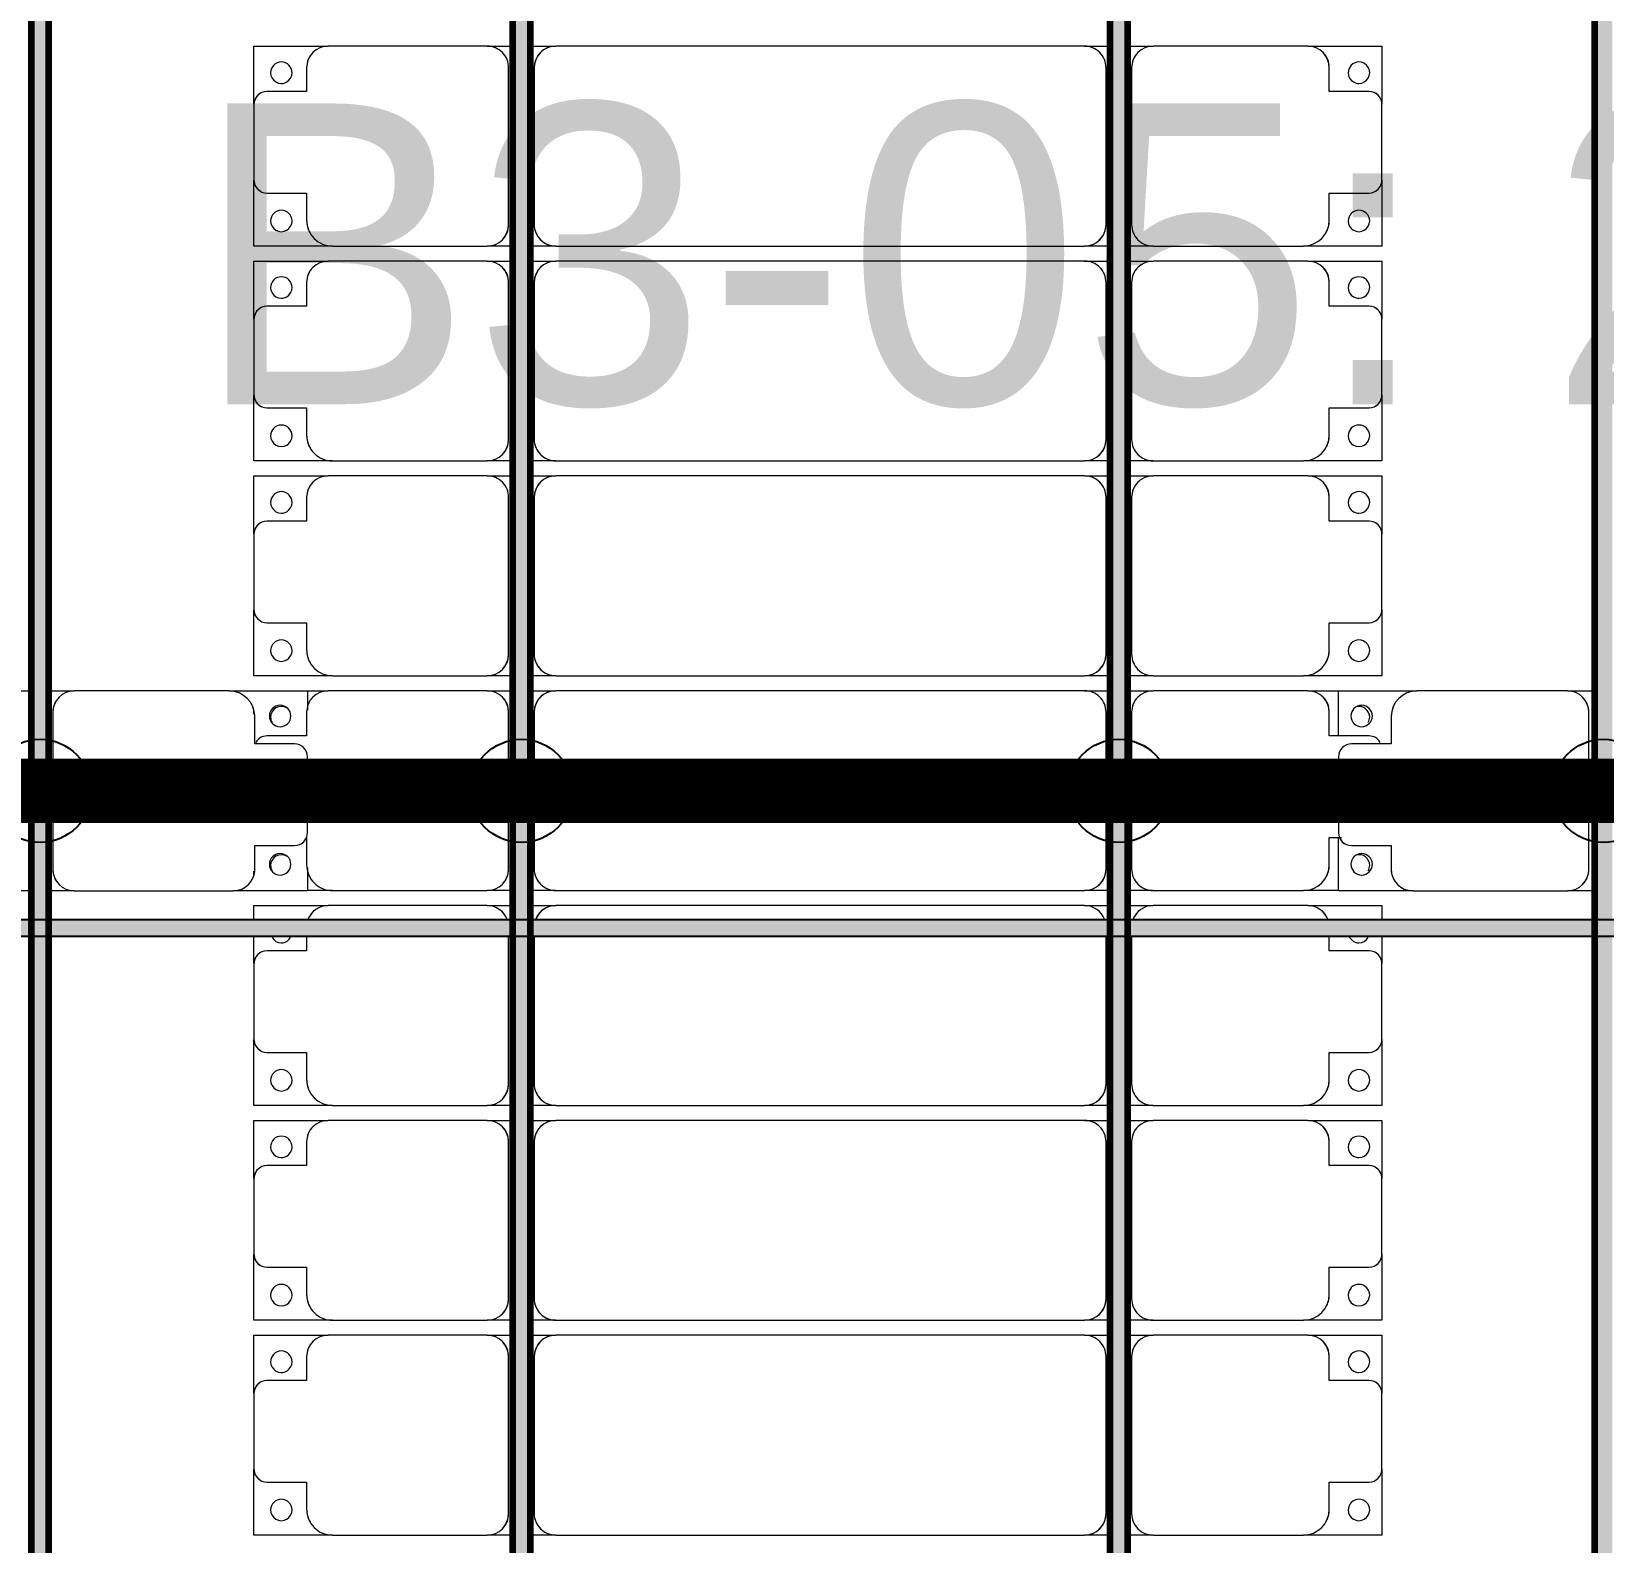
# Model space of a CAD drawing. Header units: millimetres. Extents: x 312848 to 517332, y -142134 to -35114.
# Drawn here: x 396795 to 400452, y -131078 to -127561 of the extents above; entities that cross this region are included whole.
import ezdxf

# ---------------------------------------------------------------- set-up
doc = ezdxf.new("R2010")
doc.units = ezdxf.units.MM
doc.layers.add('A-GENM', color=13, linetype='Continuous', lineweight=9)
doc.layers.add('S-BEAM', color=12, linetype='Continuous', lineweight=9)
doc.layers.add('GC-GHI CHU', color=2, linetype='Continuous')
doc.layers.add('GC-HOP 40x60 GIA CUONG', color=1, linetype='Continuous')
doc.styles.add('GC_VN', font='arial.ttf')

# ---------------------------------------------------------------- blocks, each defined once
blk = doc.blocks.new('Dai phao do pin - DẢI PHAO ĐỠ PIN-67477-KHUNG KẾT CẤU BÈ PIN 3')
at = {"layer": 'A-GENM', "color": 7}
for p, q in [((68380.3, 241.6), (68440, 241.6)), ((68480, 241.6), (68539.7, 241.6)), ((68899.7, 241.6), (68539.7, 241.6)), ((68899.7, 241.6), (69082.2, 241.6)), ((69082.2, 241.6), (69082.2, 196.5)), ((68489.7, 191.6), (68489.7, -173.4)), ((68959.7, 118.2), (68959.7, 181.6)), ((69052.2, 118.2), (68959.7, 118.2)), ((69082.2, -88.2), (69082.2, 88.2)), ((68959.7, -173.4), (68959.7, -118.2)), ((68959.7, -118.2), (69052.2, -118.2)), ((69082.2, -169.7), (69082.2, -223.4)), ((68440, -223.4), (68380.3, -223.4)), ((68539.7, -223.4), (68480, -223.4)), ((68539.7, -223.4), (68909.7, -223.4)), ((69082.2, -223.4), (68909.7, -223.4))]:
    blk.add_line(p, q, dxfattribs=at)
for centre, radius, start, end in [((68539.7, 191.6), 50, 90, 180), ((68539.7, 191.6), 50, 135, 180), ((68899.7, 181.6), 60, 360, 90), ((68899.7, 181.6), 60, 360, 30), ((69018.6, 183.2), 25, 0, 180), ((69018.6, 183.2), 25, 180, 0), ((69052.2, 88.2), 30, 0, 90), ((69052.2, -88.2), 30, 270, 0), ((69052.2, -88.2), 30, 300, 330), ((69018.6, -161.8), 25, 0, 180), ((68539.7, -173.4), 50, 180, 270), ((68539.7, -173.4), 50, 180, 225), ((68909.7, -173.4), 50, 270, 0), ((68909.7, -173.4), 50, 315, 0), ((69018.6, -161.8), 25, 180, 0)]:
    blk.add_arc(centre, radius, start, end, dxfattribs=at)
blk = doc.blocks.new('Dai phao do pin - DẢI PHAO ĐỠ PIN-67305-KHUNG KẾT CẤU BÈ PIN 3')
at = {"layer": 'A-GENM', "color": 7}
for p, q in [((-1312.2, 241.6), (-1129.7, 241.6)), ((-1312.2, 136.9), (-1312.2, 241.6)), ((-779.7, 241.6), (-1129.7, 241.6)), ((-779.7, 241.6), (-715.6, 241.6)), ((-729.7, -173.4), (-729.7, 191.6)), ((-1189.7, 181.6), (-1189.7, 118.2)), ((-1189.7, 118.2), (-1282.2, 118.2)), ((-1312.2, 88.2), (-1312.2, -88.2)), ((-1312.2, -223.4), (-1312.2, -99.5)), ((-1282.2, -118.2), (-1189.7, -118.2)), ((-1189.7, -118.2), (-1189.7, -173.4)), ((-1139.7, -223.4), (-1312.2, -223.4)), ((-1139.7, -223.4), (-779.7, -223.4)), ((-715.6, -223.4), (-779.7, -223.4))]:
    blk.add_line(p, q, dxfattribs=at)
for centre, radius, start, end in [((-1129.7, 181.6), 60, 90, 180), ((-779.7, 191.6), 50, 360, 90), ((-779.7, 191.6), 50, 360, 45), ((-1258.6, 183.2), 25, 0, 180), ((-1258.6, 183.2), 25, 180, 360), ((-1129.7, 181.6), 60, 150, 180), ((-1282.2, 88.2), 30, 90, 180), ((-1282.2, -88.2), 30, 180, 270), ((-1282.2, -88.2), 30, 210, 240), ((-1258.6, -161.8), 25, 0, 180), ((-1258.6, -161.8), 25, 180, 0), ((-1139.7, -173.4), 50, 180, 270), ((-1139.7, -173.4), 50, 180, 225), ((-779.7, -173.4), 50, 270, 360), ((-779.7, -173.4), 50, 315, 360)]:
    blk.add_arc(centre, radius, start, end, dxfattribs=at)
blk = doc.blocks.new('Dầm C52 - Dầm C52-V17-KHUNG KẾT CẤU BÈ PIN 3')
at = {"layer": 'S-BEAM', "lineweight": 140}
blk.add_hatch(color=1, dxfattribs=at).paths.add_polyline_path([(-10599.4, -20), (10599.4, -20), (10599.4, 20), (-10599.4, 20)])
at = {"layer": 'S-BEAM', "color": 1, "lineweight": 140}
blk.add_line((-10599.4, 20), (10599.4, 20), dxfattribs=at)
blk = doc.blocks.new('Dầm C52 - Hộp 40x60-69326-KHUNG KẾT CẤU BÈ PIN 3')
at = {"layer": 'S-BEAM', "lineweight": 25}
blk.add_hatch(color=4, dxfattribs=at).paths.add_polyline_path([(55975.3, -20), (55975.3, 20), (-55975.3, 20), (-55975.3, -20), (55935.6, -20)])
at = {"layer": 'S-BEAM', "color": 4, "lineweight": 25}
for p, q in [((-55975.3, 20), (55975.3, 20)), ((55975.3, -20), (-55975.3, -20))]:
    blk.add_line(p, q, dxfattribs=at)
blk = doc.blocks.new('Dải phao đi lại kèm đỡ invester - DẢI PHAO ĐI LẠI-V20-KHUNG KẾT CẤU BÈ PIN 3')
at = {"layer": 'A-GENM', "color": 7}
for p, q in [((2258.4, 1312.2), (2411.8, 1312.2)), ((2258.4, 1129.7), (2258.4, 1312.2)), ((2381.8, 1282.2), (2381.8, 1189.7)), ((2588.2, 1312.2), (2411.8, 1312.2)), ((2588.2, 1312.2), (2723.4, 1312.2)), ((2618.2, 1189.7), (2618.2, 1282.2)), ((2723.4, 1312.2), (2723.4, 1139.7)), ((2758.4, 1312.2), (2911.8, 1312.2)), ((2758.4, 1129.7), (2758.4, 1312.2)), ((2881.8, 1282.2), (2881.8, 1189.7)), ((3088.2, 1312.2), (2911.8, 1312.2)), ((3088.2, 1312.2), (3223.4, 1312.2)), ((3118.2, 1189.7), (3118.2, 1282.2)), ((3223.4, 1312.2), (3223.4, 1139.7)), ((3258.4, 1312.2), (3411.8, 1312.2)), ((3258.4, 1129.7), (3258.4, 1312.2)), ((3381.8, 1282.2), (3381.8, 1189.7)), ((3588.2, 1312.2), (3411.8, 1312.2)), ((3588.2, 1312.2), (3651.2, 1312.2)), ((3618.2, 1189.7), (3618.2, 1282.2)), ((3691.2, 1312.2), (3723.4, 1312.2)), ((3723.4, 1312.2), (3723.4, 1139.7)), ((3794.6, 1312.2), (3803.5, 1312.2)), ((4118.2, 1189.7), (4118.2, 1282.2)), ((4169.7, 1312.2), (4176.8, 1312.2)), ((4223.4, 1312.2), (4223.4, 1139.7)), ((4258.4, 1312.2), (4411.8, 1312.2)), ((4258.4, 1129.7), (4258.4, 1312.2)), ((4381.8, 1282.2), (4381.8, 1189.7)), ((4588.2, 1312.2), (4411.8, 1312.2)), ((4588.2, 1312.2), (4723.4, 1312.2)), ((4618.2, 1189.7), (4618.2, 1282.2)), ((4723.4, 1312.2), (4723.4, 1139.7)), ((4758.4, 1312.2), (4911.8, 1312.2)), ((4758.4, 1129.7), (4758.4, 1312.2)), ((4881.8, 1282.2), (4881.8, 1189.7)), ((5088.2, 1312.2), (4911.8, 1312.2)), ((5088.2, 1312.2), (5223.4, 1312.2)), ((5118.2, 1189.7), (5118.2, 1282.2)), ((5223.4, 1312.2), (5223.4, 1139.7)), ((5258.4, 1312.2), (5411.8, 1312.2)), ((5258.4, 1129.7), (5258.4, 1312.2)), ((5381.8, 1282.2), (5381.8, 1189.7)), ((5588.2, 1312.2), (5411.8, 1312.2)), ((5588.2, 1312.2), (5723.4, 1312.2)), ((5618.2, 1189.7), (5618.2, 1282.2)), ((5723.4, 1312.2), (5723.4, 1139.7)), ((2381.8, 1189.7), (2318.4, 1189.7)), ((2673.4, 1189.7), (2618.2, 1189.7)), ((2881.8, 1189.7), (2818.4, 1189.7)), ((3173.4, 1189.7), (3118.2, 1189.7)), ((3381.8, 1189.7), (3318.4, 1189.7)), ((3651.2, 1189.7), (3618.2, 1189.7)), ((3758.4, 1129.7), (3758.4, 1188.8)), ((3881.8, 1189.7), (3818.4, 1189.7)), ((4173.4, 1189.7), (4118.2, 1189.7)), ((4381.8, 1189.7), (4318.4, 1189.7)), ((4673.4, 1189.7), (4618.2, 1189.7)), ((4881.8, 1189.7), (4818.4, 1189.7)), ((5173.4, 1189.7), (5118.2, 1189.7)), ((5381.8, 1189.7), (5318.4, 1189.7)), ((5673.4, 1189.7), (5618.2, 1189.7)), ((2723.4, 769.7), (2723.4, 1139.7)), ((3223.4, 769.7), (3223.4, 1139.7)), ((3723.4, 769.7), (3723.4, 1139.7)), ((4223.4, 769.7), (4223.4, 1139.7)), ((4723.4, 769.7), (4723.4, 1139.7)), ((5223.4, 769.7), (5223.4, 1139.7)), ((5723.4, 769.7), (5723.4, 1139.7)), ((2258.4, 1129.7), (2258.4, 769.7)), ((2758.4, 1129.7), (2758.4, 769.7)), ((3258.4, 1129.7), (3258.4, 769.7)), ((3758.4, 1129.7), (3758.4, 769.7)), ((4258.4, 1129.7), (4258.4, 769.7)), ((4758.4, 1129.7), (4758.4, 769.7)), ((5258.4, 1129.7), (5258.4, 769.7)), ((2258.4, 710), (2258.4, 769.7)), ((2723.4, 769.7), (2723.4, 710)), ((2758.4, 710), (2758.4, 769.7)), ((3223.4, 769.7), (3223.4, 710)), ((3258.4, 710), (3258.4, 769.7)), ((3723.4, 769.7), (3723.4, 710)), ((3758.4, 710), (3758.4, 769.7)), ((4223.4, 769.7), (4223.4, 710)), ((4258.4, 710), (4258.4, 769.7)), ((4723.4, 769.7), (4723.4, 710)), ((4758.4, 710), (4758.4, 769.7)), ((5223.4, 769.7), (5223.4, 710)), ((5258.4, 710), (5258.4, 769.7)), ((5723.4, 769.7), (5723.4, 710)), ((2308.4, 719.7), (2673.4, 719.7)), ((2808.4, 719.7), (3173.4, 719.7)), ((3308.4, 719.7), (3651.2, 719.7)), ((3808.4, 719.7), (4173.4, 719.7)), ((4308.4, 719.7), (4673.4, 719.7)), ((4808.4, 719.7), (5173.4, 719.7)), ((5308.4, 719.7), (5673.4, 719.7)), ((2258.4, 610.3), (2258.4, 670)), ((2673.4, 660.3), (2308.4, 660.3)), ((2723.4, 670), (2723.4, 610.3)), ((2758.4, 610.3), (2758.4, 670)), ((3173.4, 660.3), (2808.4, 660.3)), ((3223.4, 670), (3223.4, 610.3)), ((3258.4, 610.3), (3258.4, 670)), ((3651.2, 660.3), (3308.4, 660.3)), ((3723.4, 670), (3723.4, 610.3)), ((3758.4, 610.3), (3758.4, 670)), ((4173.4, 660.3), (3808.4, 660.3)), ((4223.4, 670), (4223.4, 610.3)), ((4258.4, 610.3), (4258.4, 670)), ((4673.4, 660.3), (4308.4, 660.3)), ((4723.4, 670), (4723.4, 610.3)), ((4758.4, 610.3), (4758.4, 670)), ((5173.4, 660.3), (4808.4, 660.3)), ((5223.4, 670), (5223.4, 610.3)), ((5258.4, 610.3), (5258.4, 670)), ((5673.4, 660.3), (5308.4, 660.3)), ((5723.4, 670), (5723.4, 610.3)), ((2258.4, 610.3), (2258.4, -620.3)), ((2723.4, -620.3), (2723.4, 610.3)), ((2758.4, 610.3), (2758.4, -620.3)), ((3223.4, -620.3), (3223.4, 610.3)), ((3258.4, 610.3), (3258.4, -620.3)), ((3723.4, -620.3), (3723.4, 610.3)), ((3758.4, 610.3), (3758.4, -620.3)), ((4223.4, -620.3), (4223.4, 610.3)), ((4258.4, 610.3), (4258.4, -620.3)), ((4723.4, -620.3), (4723.4, 610.3)), ((4758.4, 610.3), (4758.4, -620.3)), ((5223.4, -620.3), (5223.4, 610.3)), ((5258.4, 610.3), (5258.4, -620.3)), ((5723.4, -620.3), (5723.4, 610.3)), ((2258.4, -680), (2258.4, -620.3)), ((2723.4, -620.3), (2723.4, -680)), ((2758.4, -680), (2758.4, -620.3)), ((3223.4, -620.3), (3223.4, -680)), ((3258.4, -680), (3258.4, -620.3)), ((3723.4, -620.3), (3723.4, -680)), ((3758.4, -680), (3758.4, -620.3)), ((4223.4, -620.3), (4223.4, -680)), ((4258.4, -680), (4258.4, -620.3)), ((4723.4, -620.3), (4723.4, -680)), ((4758.4, -680), (4758.4, -620.3)), ((5223.4, -620.3), (5223.4, -680)), ((5258.4, -680), (5258.4, -620.3)), ((5723.4, -620.3), (5723.4, -680)), ((2308.4, -670.3), (2673.4, -670.3)), ((2808.4, -670.3), (3173.4, -670.3)), ((3308.4, -670.3), (3651.2, -670.3)), ((3808.4, -670.3), (4173.4, -670.3)), ((4308.4, -670.3), (4673.4, -670.3)), ((4808.4, -670.3), (5173.4, -670.3)), ((5308.4, -670.3), (5673.4, -670.3)), ((2258.4, -779.7), (2258.4, -720)), ((2673.4, -729.7), (2308.4, -729.7)), ((2723.4, -720), (2723.4, -779.7)), ((2758.4, -779.7), (2758.4, -720)), ((3173.4, -729.7), (2808.4, -729.7)), ((3223.4, -720), (3223.4, -779.7)), ((3258.4, -779.7), (3258.4, -720)), ((3651.2, -729.7), (3308.4, -729.7)), ((3723.4, -720), (3723.4, -779.7)), ((3758.4, -779.7), (3758.4, -720)), ((4173.4, -729.7), (3808.4, -729.7)), ((4223.4, -720), (4223.4, -779.7)), ((4258.4, -779.7), (4258.4, -720)), ((4673.4, -729.7), (4308.4, -729.7)), ((4723.4, -720), (4723.4, -779.7)), ((4758.4, -779.7), (4758.4, -720)), ((5173.4, -729.7), (4808.4, -729.7)), ((5223.4, -720), (5223.4, -779.7)), ((5258.4, -779.7), (5258.4, -720)), ((5673.4, -729.7), (5308.4, -729.7)), ((5723.4, -720), (5723.4, -779.7)), ((2258.4, -779.7), (2258.4, -1129.7)), ((2723.4, -1139.7), (2723.4, -779.7)), ((2758.4, -779.7), (2758.4, -1129.7)), ((3223.4, -1139.7), (3223.4, -779.7)), ((3258.4, -779.7), (3258.4, -1129.7)), ((3723.4, -1139.7), (3723.4, -779.7)), ((3758.4, -779.7), (3758.4, -1129.7)), ((4223.4, -1139.7), (4223.4, -779.7)), ((4258.4, -779.7), (4258.4, -1129.7)), ((4723.4, -1139.7), (4723.4, -779.7)), ((4758.4, -779.7), (4758.4, -1129.7)), ((5223.4, -1139.7), (5223.4, -779.7)), ((5258.4, -779.7), (5258.4, -1129.7)), ((5723.4, -1139.7), (5723.4, -779.7)), ((2258.4, -1312.2), (2258.4, -1129.7)), ((2758.4, -1312.2), (2758.4, -1129.7)), ((3258.4, -1312.2), (3258.4, -1129.7)), ((3758.4, -1212.1), (3758.4, -1129.7)), ((4258.4, -1312.2), (4258.4, -1129.7)), ((4758.4, -1312.2), (4758.4, -1129.7)), ((5258.4, -1312.2), (5258.4, -1129.7)), ((2723.4, -1139.7), (2723.4, -1312.2)), ((3223.4, -1139.7), (3223.4, -1312.2)), ((3723.4, -1139.7), (3723.4, -1312.2)), ((4223.4, -1139.7), (4223.4, -1312.2)), ((4723.4, -1139.7), (4723.4, -1312.2)), ((5223.4, -1139.7), (5223.4, -1312.2)), ((5723.4, -1139.7), (5723.4, -1312.2)), ((2318.4, -1189.7), (2381.8, -1189.7)), ((2381.8, -1189.7), (2381.8, -1282.2)), ((2618.2, -1282.2), (2618.2, -1189.7)), ((2618.2, -1189.7), (2673.4, -1189.7)), ((2818.4, -1189.7), (2881.8, -1189.7)), ((2881.8, -1189.7), (2881.8, -1282.2)), ((3118.2, -1282.2), (3118.2, -1189.7)), ((3118.2, -1189.7), (3173.4, -1189.7)), ((3318.4, -1189.7), (3381.8, -1189.7)), ((3381.8, -1189.7), (3381.8, -1282.2)), ((3618.2, -1282.2), (3618.2, -1189.7)), ((3618.2, -1189.7), (3651.2, -1189.7)), ((3818.4, -1189.7), (3881.8, -1189.7)), ((3881.8, -1189.7), (3881.8, -1217.7)), ((4118.2, -1282.2), (4118.2, -1189.7)), ((4118.2, -1189.7), (4173.4, -1189.7)), ((4318.4, -1189.7), (4381.8, -1189.7)), ((4381.8, -1189.7), (4381.8, -1282.2)), ((4618.2, -1282.2), (4618.2, -1189.7)), ((4618.2, -1189.7), (4673.4, -1189.7)), ((4818.4, -1189.7), (4881.8, -1189.7)), ((4881.8, -1189.7), (4881.8, -1282.2)), ((5118.2, -1282.2), (5118.2, -1189.7)), ((5118.2, -1189.7), (5173.4, -1189.7)), ((5318.4, -1189.7), (5381.8, -1189.7)), ((5381.8, -1189.7), (5381.8, -1282.2)), ((5618.2, -1282.2), (5618.2, -1189.7)), ((5618.2, -1189.7), (5673.4, -1189.7)), ((2411.8, -1312.2), (2258.4, -1312.2)), ((2411.8, -1312.2), (2588.2, -1312.2)), ((2723.4, -1312.2), (2588.2, -1312.2)), ((2911.8, -1312.2), (2758.4, -1312.2)), ((2911.8, -1312.2), (3088.2, -1312.2)), ((3223.4, -1312.2), (3088.2, -1312.2)), ((3411.8, -1312.2), (3258.4, -1312.2)), ((3411.8, -1312.2), (3588.2, -1312.2)), ((3651.2, -1312.2), (3588.2, -1312.2)), ((3723.4, -1312.2), (3691.2, -1312.2)), ((4411.8, -1312.2), (4258.4, -1312.2)), ((4411.8, -1312.2), (4588.2, -1312.2)), ((4723.4, -1312.2), (4588.2, -1312.2)), ((4911.8, -1312.2), (4758.4, -1312.2)), ((4911.8, -1312.2), (5088.2, -1312.2)), ((5223.4, -1312.2), (5088.2, -1312.2)), ((5411.8, -1312.2), (5258.4, -1312.2)), ((5411.8, -1312.2), (5588.2, -1312.2)), ((5723.4, -1312.2), (5588.2, -1312.2))]:
    blk.add_line(p, q, dxfattribs=at)
for centre, radius, start, end in [((2411.8, 1282.2), 30, 90, 180), ((2411.8, 1282.2), 30, 90, 150), ((2588.2, 1282.2), 30, 360, 90), ((2588.2, 1282.2), 30, 30, 90), ((2911.8, 1282.2), 30, 90, 180), ((2911.8, 1282.2), 30, 90, 150), ((3088.2, 1282.2), 30, 360, 90), ((3088.2, 1282.2), 30, 30, 90), ((3411.8, 1282.2), 30, 90, 180), ((3411.8, 1282.2), 30, 90, 150), ((3588.2, 1282.2), 30, 360, 90), ((3588.2, 1282.2), 30, 30, 90), ((4088.2, 1282.2), 30, 360, 60), ((4411.8, 1282.2), 30, 90, 180), ((4411.8, 1282.2), 30, 90, 150), ((4588.2, 1282.2), 30, 360, 90), ((4588.2, 1282.2), 30, 30, 90), ((4911.8, 1282.2), 30, 90, 180), ((4911.8, 1282.2), 30, 90, 150), ((5088.2, 1282.2), 30, 360, 90), ((5088.2, 1282.2), 30, 30, 90), ((5411.8, 1282.2), 30, 90, 180), ((5411.8, 1282.2), 30, 90, 150), ((5588.2, 1282.2), 30, 0, 90), ((5588.2, 1282.2), 30, 30, 90), ((2316.8, 1248.6), 25, 90, 270), ((2316.8, 1248.6), 25, 270, 90), ((2661.8, 1248.6), 25, 90, 270), ((2661.8, 1248.6), 25, 180, 195), ((2661.8, 1248.6), 25, 270, 90), ((2816.8, 1248.6), 25, 90, 270), ((2816.8, 1248.6), 25, 270, 90), ((3161.8, 1248.6), 25, 90, 270), ((3161.8, 1248.6), 25, 180, 195), ((3161.8, 1248.6), 25, 270, 90), ((3316.8, 1248.6), 25, 90, 270), ((3316.8, 1248.6), 25, 270, 90), ((3661.8, 1248.6), 25, 120, 240), ((3661.8, 1248.6), 25, 180, 195), ((3816.8, 1248.6), 25, 90, 120), ((3816.8, 1248.6), 25, 330, 90), ((4161.8, 1248.6), 25, 90, 120), ((4161.8, 1248.6), 25, 330, 90), ((4316.8, 1248.6), 25, 90, 270), ((4316.8, 1248.6), 25, 270, 90), ((4661.8, 1248.6), 25, 90, 270), ((4661.8, 1248.6), 25, 180, 195), ((4661.8, 1248.6), 25, 270, 90), ((4816.8, 1248.6), 25, 90, 270), ((4816.8, 1248.6), 25, 270, 90), ((5161.8, 1248.6), 25, 90, 270), ((5161.8, 1248.6), 25, 180, 195), ((5161.8, 1248.6), 25, 270, 90), ((5316.8, 1248.6), 25, 90, 270), ((5316.8, 1248.6), 25, 270, 90), ((5661.8, 1248.6), 25, 90, 270), ((5661.8, 1248.6), 25, 180, 195), ((5661.8, 1248.6), 25, 270, 90), ((2318.4, 1129.7), 60, 90, 180), ((2318.4, 1129.7), 60, 90, 120), ((2673.4, 1139.7), 50, 0, 90), ((2673.4, 1139.7), 50, 45, 90), ((2818.4, 1129.7), 60, 90, 180), ((2818.4, 1129.7), 60, 90, 120), ((3173.4, 1139.7), 50, 0, 90), ((3173.4, 1139.7), 50, 45, 90), ((3318.4, 1129.7), 60, 90, 180), ((3318.4, 1129.7), 60, 90, 120), ((3673.4, 1139.7), 50, 0, 68.9238), ((3673.4, 1139.7), 50, 45, 68.9238), ((3818.4, 1129.7), 60, 90, 180), ((3818.4, 1129.7), 60, 105, 120), ((4173.4, 1139.7), 50, 0, 90), ((4173.4, 1139.7), 50, 45, 75), ((4318.4, 1129.7), 60, 90, 180), ((4318.4, 1129.7), 60, 90, 120), ((4673.4, 1139.7), 50, 0, 90), ((4673.4, 1139.7), 50, 45, 90), ((4818.4, 1129.7), 60, 90, 180), ((4818.4, 1129.7), 60, 90, 120), ((5173.4, 1139.7), 50, 360, 90), ((5173.4, 1139.7), 50, 45, 90), ((5318.4, 1129.7), 60, 90, 180), ((5318.4, 1129.7), 60, 90, 120), ((5673.4, 1139.7), 50, 0, 90), ((5673.4, 1139.7), 50, 45, 90), ((2308.4, 769.7), 50, 180, 270), ((2673.4, 769.7), 50, 270, 360), ((2808.4, 769.7), 50, 180, 270), ((3173.4, 769.7), 50, 270, 360), ((3308.4, 769.7), 50, 180, 270), ((3673.4, 769.7), 50, 291.0762, 0), ((3808.4, 769.7), 50, 180, 270), ((4173.4, 769.7), 50, 270, 360), ((4308.4, 769.7), 50, 180, 270), ((4673.4, 769.7), 50, 270, 0), ((4808.4, 769.7), 50, 180, 270), ((5173.4, 769.7), 50, 270, 360), ((5308.4, 769.7), 50, 180, 270), ((5673.4, 769.7), 50, 270, 0), ((2308.4, 769.7), 50, 225, 270), ((2673.4, 769.7), 50, 270, 315), ((2808.4, 769.7), 50, 225, 270), ((3173.4, 769.7), 50, 270, 315), ((3308.4, 769.7), 50, 225, 270), ((3673.4, 769.7), 50, 291.0762, 315), ((3808.4, 769.7), 50, 225, 270), ((4173.4, 769.7), 50, 270, 315), ((4308.4, 769.7), 50, 225, 270), ((4673.4, 769.7), 50, 270, 315), ((4808.4, 769.7), 50, 225, 270), ((5173.4, 769.7), 50, 270, 315), ((5308.4, 769.7), 50, 225, 270), ((5673.4, 769.7), 50, 270, 315), ((2308.4, 610.3), 50, 90, 180), ((2308.4, 610.3), 50, 105, 180), ((2673.4, 610.3), 50, 360, 90), ((2673.4, 610.3), 50, 15, 90), ((2808.4, 610.3), 50, 90, 180), ((2808.4, 610.3), 50, 105, 180), ((3173.4, 610.3), 50, 360, 90), ((3173.4, 610.3), 50, 15, 90), ((3308.4, 610.3), 50, 90, 180), ((3308.4, 610.3), 50, 105, 180), ((3808.4, 610.3), 50, 90, 180), ((3808.4, 610.3), 50, 105, 180), ((4173.4, 610.3), 50, 360, 90), ((4173.4, 610.3), 50, 15, 90), ((4308.4, 610.3), 50, 90, 180), ((4308.4, 610.3), 50, 105, 180), ((4673.4, 610.3), 50, 360, 90), ((4673.4, 610.3), 50, 15, 90), ((4808.4, 610.3), 50, 90, 180), ((4808.4, 610.3), 50, 105, 180), ((5173.4, 610.3), 50, 360, 90), ((5173.4, 610.3), 50, 15, 90), ((5308.4, 610.3), 50, 90, 180), ((5308.4, 610.3), 50, 105, 180), ((5673.4, 610.3), 50, 360, 90), ((5673.4, 610.3), 50, 15, 90), ((3673.4, 610.3), 50, 360, 68.9238), ((3673.4, 610.3), 50, 15, 68.9238), ((2308.4, -620.3), 50, 180, 270), ((2673.4, -620.3), 50, 270, 0), ((2673.4, -620.3), 50, 270, 0), ((2808.4, -620.3), 50, 180, 270), ((3173.4, -620.3), 50, 270, 0), ((3173.4, -620.3), 50, 270, 0), ((3308.4, -620.3), 50, 180, 270), ((3673.4, -620.3), 50, 291.0762, 0), ((3673.4, -620.3), 50, 291.0762, 0), ((3808.4, -620.3), 50, 180, 270), ((4173.4, -620.3), 50, 270, 0), ((4173.4, -620.3), 50, 270, 0), ((4308.4, -620.3), 50, 180, 270), ((4673.4, -620.3), 50, 270, 0), ((4673.4, -620.3), 50, 270, 0), ((4808.4, -620.3), 50, 180, 270), ((5173.4, -620.3), 50, 270, 0), ((5173.4, -620.3), 50, 270, 0), ((5308.4, -620.3), 50, 180, 270), ((5673.4, -620.3), 50, 270, 0), ((5673.4, -620.3), 50, 270, 0), ((2308.4, -620.3), 50, 195, 270), ((2808.4, -620.3), 50, 195, 270), ((3308.4, -620.3), 50, 195, 270), ((3808.4, -620.3), 50, 195, 270), ((4308.4, -620.3), 50, 195, 270), ((4808.4, -620.3), 50, 195, 270), ((5308.4, -620.3), 50, 195, 270), ((2308.4, -779.7), 50, 90, 180), ((2308.4, -779.7), 50, 90, 135), ((2673.4, -779.7), 50, 360, 90), ((2673.4, -779.7), 50, 45, 90), ((2808.4, -779.7), 50, 90, 180), ((2808.4, -779.7), 50, 90, 135), ((3173.4, -779.7), 50, 360, 90), ((3173.4, -779.7), 50, 45, 90), ((3308.4, -779.7), 50, 90, 180), ((3308.4, -779.7), 50, 90, 135), ((3808.4, -779.7), 50, 90, 180), ((3808.4, -779.7), 50, 90, 135), ((4173.4, -779.7), 50, 360, 90), ((4173.4, -779.7), 50, 45, 90), ((4308.4, -779.7), 50, 90, 180), ((4308.4, -779.7), 50, 90, 135), ((4673.4, -779.7), 50, 360, 90), ((4673.4, -779.7), 50, 45, 90), ((4808.4, -779.7), 50, 90, 180), ((4808.4, -779.7), 50, 90, 135), ((5173.4, -779.7), 50, 360, 90), ((5173.4, -779.7), 50, 45, 90), ((5308.4, -779.7), 50, 90, 180), ((5308.4, -779.7), 50, 90, 135), ((5673.4, -779.7), 50, 360, 90), ((5673.4, -779.7), 50, 45, 90), ((3673.4, -779.7), 50, 360, 68.9238), ((3673.4, -779.7), 50, 45, 68.9238), ((2318.4, -1129.7), 60, 180, 270), ((2818.4, -1129.7), 60, 180, 270), ((3318.4, -1129.7), 60, 180, 270), ((3818.4, -1129.7), 60, 180, 270), ((4318.4, -1129.7), 60, 180, 270), ((4818.4, -1129.7), 60, 180, 270), ((5318.4, -1129.7), 60, 180, 270), ((2673.4, -1139.7), 50, 270, 360), ((3173.4, -1139.7), 50, 270, 360), ((3673.4, -1139.7), 50, 291.0762, 360), ((4173.4, -1139.7), 50, 270, 360), ((4673.4, -1139.7), 50, 270, 360), ((5173.4, -1139.7), 50, 270, 360), ((5673.4, -1139.7), 50, 270, 360), ((2318.4, -1129.7), 60, 240, 270), ((2673.4, -1139.7), 50, 270, 315), ((2818.4, -1129.7), 60, 240, 270), ((3173.4, -1139.7), 50, 270, 315), ((3318.4, -1129.7), 60, 240, 270), ((3673.4, -1139.7), 50, 291.0762, 315), ((3818.4, -1129.7), 60, 240, 270), ((4173.4, -1139.7), 50, 270, 315), ((4318.4, -1129.7), 60, 240, 270), ((4673.4, -1139.7), 50, 270, 315), ((4818.4, -1129.7), 60, 240, 270), ((5173.4, -1139.7), 50, 270, 315), ((5318.4, -1129.7), 60, 240, 270), ((5673.4, -1139.7), 50, 270, 315), ((2316.8, -1258.6), 25, 90, 270), ((2316.8, -1258.6), 25, 270, 90), ((2661.8, -1258.6), 25, 90, 270), ((2661.8, -1258.6), 25, 270, 90), ((2816.8, -1258.6), 25, 90, 270), ((2816.8, -1258.6), 25, 270, 90), ((3161.8, -1258.6), 25, 90, 270), ((3161.8, -1258.6), 25, 270, 90), ((3316.8, -1258.6), 25, 90, 270), ((3316.8, -1258.6), 25, 270, 90), ((3661.8, -1258.6), 25, 120, 240), ((4316.8, -1258.6), 25, 90, 270), ((4316.8, -1258.6), 25, 270, 90), ((4661.8, -1258.6), 25, 90, 270), ((4661.8, -1258.6), 25, 270, 90), ((4816.8, -1258.6), 25, 90, 270), ((4816.8, -1258.6), 25, 270, 90), ((5161.8, -1258.6), 25, 90, 270), ((5161.8, -1258.6), 25, 270, 90), ((5316.8, -1258.6), 25, 90, 270), ((5316.8, -1258.6), 25, 270, 90), ((5661.8, -1258.6), 25, 90, 270), ((5661.8, -1258.6), 25, 270, 90), ((2661.8, -1258.6), 25, 165, 180), ((3161.8, -1258.6), 25, 165, 180), ((3661.8, -1258.6), 25, 165, 180), ((3816.8, -1258.6), 25, 270, 15), ((4161.8, -1258.6), 25, 270, 15), ((4661.8, -1258.6), 25, 165, 180), ((5161.8, -1258.6), 25, 165, 180), ((5661.8, -1258.6), 25, 165, 180), ((2411.8, -1282.2), 30, 180, 270), ((2411.8, -1282.2), 30, 210, 270), ((2588.2, -1282.2), 30, 270, 0), ((2588.2, -1282.2), 30, 270, 330), ((2911.8, -1282.2), 30, 180, 270), ((2911.8, -1282.2), 30, 210, 270), ((3088.2, -1282.2), 30, 270, 360), ((3088.2, -1282.2), 30, 270, 330), ((3411.8, -1282.2), 30, 180, 270), ((3411.8, -1282.2), 30, 210, 270), ((3588.2, -1282.2), 30, 270, 0), ((3588.2, -1282.2), 30, 270, 330), ((3816.8, -1258.6), 25, 240, 270), ((4088.2, -1282.2), 30, 300, 0), ((4161.8, -1258.6), 25, 240, 270), ((4411.8, -1282.2), 30, 180, 270), ((4411.8, -1282.2), 30, 210, 270), ((4588.2, -1282.2), 30, 270, 0), ((4588.2, -1282.2), 30, 270, 330), ((4911.8, -1282.2), 30, 180, 270), ((4911.8, -1282.2), 30, 210, 270), ((5088.2, -1282.2), 30, 270, 360), ((5088.2, -1282.2), 30, 270, 330), ((5411.8, -1282.2), 30, 180, 270), ((5411.8, -1282.2), 30, 210, 270), ((5588.2, -1282.2), 30, 270, 360), ((5588.2, -1282.2), 30, 270, 330)]:
    blk.add_arc(centre, radius, start, end, dxfattribs=at)
blk = doc.blocks.new('Dầm C52 - Dầm C52-66353-KHUNG KẾT CẤU BÈ PIN 3')
at = {"layer": 'S-BEAM', "lineweight": 140}
blk.add_hatch(color=1, dxfattribs=at).paths.add_polyline_path([(-45616.3, 20), (-45616.3, -20), (45616.3, -20), (45616.3, 20), (-45569, 20)])
at = {"layer": 'S-BEAM', "color": 1, "lineweight": 140}
for p, q in [((-45616.3, 20), (45616.3, 20)), ((45616.3, -20), (-45616.3, -20))]:
    blk.add_line(p, q, dxfattribs=at)
blk = doc.blocks.new('Dầm C52 - Dầm C52-V13-KHUNG KẾT CẤU BÈ PIN 3')
at = {"layer": 'S-BEAM', "lineweight": 140}
blk.add_hatch(color=1, dxfattribs=at).paths.add_polyline_path([(-45616.3, 20), (-45616.3, -20), (45616.3, -20), (45616.3, 20), (-45569, 20)])
at = {"layer": 'S-BEAM', "color": 1, "lineweight": 140}
for p, q in [((-45616.3, 20), (45616.3, 20)), ((45616.3, -20), (-45616.3, -20))]:
    blk.add_line(p, q, dxfattribs=at)
blk = doc.blocks.new('be pin 3_rvt-1-KHUNG KẾT CẤU BÈ PIN 3')
at = {"layer": 'A-GENM', "color": 4, "lineweight": 25, "rotation": 90.00000000000026}
blk.add_blockref('Dải phao đi lại kèm đỡ invester - DẢI PHAO ĐI LẠI-V20-KHUNG KẾT CẤU BÈ PIN 3', (398624.7, -133318.6), dxfattribs=at)
at = {"layer": 'A-GENM', "color": 4, "lineweight": 25}
for name, p in [('Dai phao do pin - DẢI PHAO ĐỠ PIN-67477-KHUNG KẾT CẤU BÈ PIN 3', (328354.7, -129337.3)), ('Dai phao do pin - DẢI PHAO ĐỠ PIN-67305-KHUNG KẾT CẤU BÈ PIN 3', (401148.1, -129337.3))]:
    blk.add_blockref(name, p, dxfattribs=at)
at = {"layer": 'S-BEAM', "color": 4, "lineweight": 25}
for name, p, rotation in [('Dầm C52 - Dầm C52-V13-KHUNG KẾT CẤU BÈ PIN 3', (396814.7, -88363.7), 89.99999999999962), ('Dầm C52 - Dầm C52-66353-KHUNG KẾT CẤU BÈ PIN 3', (397934.7, -88363.7), 89.99999999999962), ('Dầm C52 - Dầm C52-V13-KHUNG KẾT CẤU BÈ PIN 3', (399324.7, -88363.7), 89.99999999999962), ('Dầm C52 - Dầm C52-V17-KHUNG KẾT CẤU BÈ PIN 3', (400452.5, -123380.6), 90.00000000000091)]:
    blk.add_blockref(name, p, dxfattribs=dict(at, rotation=rotation))
blk.add_blockref('Dầm C52 - Hộp 40x60-69326-KHUNG KẾT CẤU BÈ PIN 3', (380507.8, -129647.4), dxfattribs=at)

msp = doc.modelspace()

# ---------------------------------------------------------------- linework, layer by layer
at = {"layer": 'GC-HOP 40x60 GIA CUONG', "const_width": 150}
msp.add_lwpolyline([(392670.4, -129328.3), (407670.4, -129328.3)], dxfattribs=at)
at = {"layer": 'GC-HOP 40x60 GIA CUONG'}
for centre in [(396814.7, -129328.3), (397934.7, -129328.3), (399324.7, -129328.3), (400452.5, -129328.3)]:
    msp.add_circle(centre, 120, dxfattribs=at)

# ---------------------------------------------------------------- block references
at = {"lineweight": 5}
msp.add_blockref('be pin 3_rvt-1-KHUNG KẾT CẤU BÈ PIN 3', (0, 0), dxfattribs=at)

# ---------------------------------------------------------------- texts
at = {"layer": 'GC-GHI CHU', "style": 'GC_VN'}
msp.add_text('B3-05: 2×15,0 m', height=700, dxfattribs=at).set_placement((397170.4, -128428.3))

doc.saveas('drawing.dxf')
